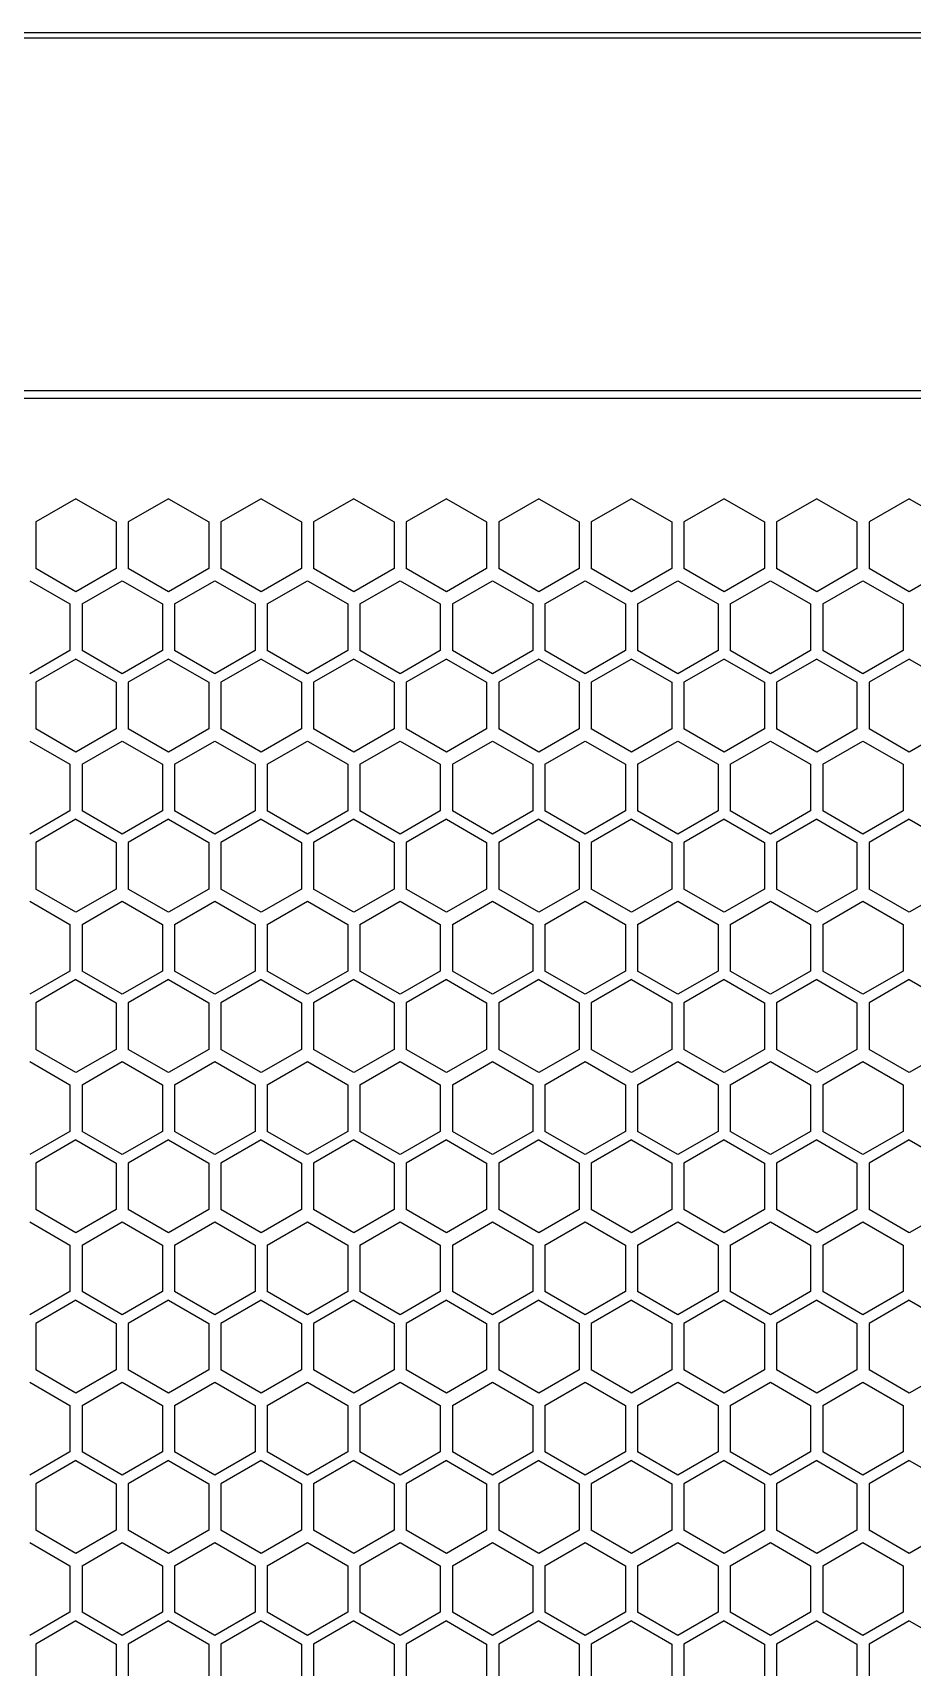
# Model space of a CAD drawing. Extents: x 61367 to 140945, y -1257 to 25588.
# Drawn here: x 91797.8 to 91885.2, y 15978 to 16140.4 of the extents above; entities that cross this region are included whole.
import ezdxf

# ---------------------------------------------------------------- set-up
doc = ezdxf.new("R2010")
doc.units = 0
doc.header["$MEASUREMENT"] = 0
doc.layers.get('0').update_dxf_attribs({"linetype": 'CONTINUOUS'})
for name, color, linetype in [('4209-0510_0', 7, 'CONTINUOUS'), ('4215-0412-2-1_0', 7, 'CONTINUOUS'), ('YT-50-01_AF0_1_B_0', 7, 'CONTINUOUS')]:
    doc.layers.add(name, color=color, linetype=linetype)

# ---------------------------------------------------------------- blocks, each defined once
blk = doc.blocks.new('RYHTHYT')
at = {"layer": '4209-0510_0', "color": 7, "linetype": 'Continuous'}
blk.add_line((-33328.58, -67588.74), (-32722.58, -67588.74), dxfattribs=at)
at = {"layer": '4215-0412-2-1_0', "color": 7, "linetype": 'Continuous'}
for p, q in [((-33368.69, -67553.68), (-32682.63, -67553.68)), ((-33335.79, -67589.48), (-32715.53, -67589.48)), ((-33117.26, -67599.48), (-33121.26, -67601.79)), ((-33117.26, -67599.48), (-33113.26, -67601.79)), ((-33108.06, -67599.48), (-33112.06, -67601.79)), ((-33108.06, -67599.48), (-33104.06, -67601.79)), ((-33098.86, -67599.48), (-33102.86, -67601.79)), ((-33098.86, -67599.48), (-33094.86, -67601.79)), ((-33089.66, -67599.48), (-33093.66, -67601.79)), ((-33089.66, -67599.48), (-33085.66, -67601.79)), ((-33080.46, -67599.48), (-33084.46, -67601.79)), ((-33080.46, -67599.48), (-33076.46, -67601.79)), ((-33071.26, -67599.48), (-33075.26, -67601.79)), ((-33071.26, -67599.48), (-33067.26, -67601.79)), ((-33062.06, -67599.48), (-33066.06, -67601.79)), ((-33062.06, -67599.48), (-33058.06, -67601.79)), ((-33052.86, -67599.48), (-33056.86, -67601.79)), ((-33052.86, -67599.48), (-33048.86, -67601.79)), ((-33043.66, -67599.48), (-33047.66, -67601.79)), ((-33043.66, -67599.48), (-33039.66, -67601.79)), ((-33034.46, -67599.48), (-33038.46, -67601.79)), ((-33034.46, -67599.48), (-33030.46, -67601.79)), ((-33121.26, -67601.79), (-33121.26, -67606.41)), ((-33113.26, -67601.79), (-33113.26, -67606.41)), ((-33112.06, -67601.79), (-33112.06, -67606.41)), ((-33104.06, -67601.79), (-33104.06, -67606.41)), ((-33102.86, -67601.79), (-33102.86, -67606.41)), ((-33094.86, -67601.79), (-33094.86, -67606.41)), ((-33093.66, -67601.79), (-33093.66, -67606.41)), ((-33085.66, -67601.79), (-33085.66, -67606.41)), ((-33084.46, -67601.79), (-33084.46, -67606.41)), ((-33076.46, -67601.79), (-33076.46, -67606.41)), ((-33075.26, -67601.79), (-33075.26, -67606.41)), ((-33067.26, -67601.79), (-33067.26, -67606.41)), ((-33066.06, -67601.79), (-33066.06, -67606.41)), ((-33058.06, -67601.79), (-33058.06, -67606.41)), ((-33056.86, -67601.79), (-33056.86, -67606.41)), ((-33048.86, -67601.79), (-33048.86, -67606.41)), ((-33047.66, -67601.79), (-33047.66, -67606.41)), ((-33039.66, -67601.79), (-33039.66, -67606.41)), ((-33038.46, -67601.79), (-33038.46, -67606.41)), ((-33117.26, -67608.72), (-33121.26, -67606.41)), ((-33113.26, -67606.41), (-33117.26, -67608.72)), ((-33108.06, -67608.72), (-33112.06, -67606.41)), ((-33104.06, -67606.41), (-33108.06, -67608.72)), ((-33098.86, -67608.72), (-33102.86, -67606.41)), ((-33094.86, -67606.41), (-33098.86, -67608.72)), ((-33089.66, -67608.72), (-33093.66, -67606.41)), ((-33085.66, -67606.41), (-33089.66, -67608.72)), ((-33080.46, -67608.72), (-33084.46, -67606.41)), ((-33076.46, -67606.41), (-33080.46, -67608.72)), ((-33071.26, -67608.72), (-33075.26, -67606.41)), ((-33067.26, -67606.41), (-33071.26, -67608.72)), ((-33062.06, -67608.72), (-33066.06, -67606.41)), ((-33058.06, -67606.41), (-33062.06, -67608.72)), ((-33052.86, -67608.72), (-33056.86, -67606.41)), ((-33048.86, -67606.41), (-33052.86, -67608.72)), ((-33043.66, -67608.72), (-33047.66, -67606.41)), ((-33039.66, -67606.41), (-33043.66, -67608.72)), ((-33034.46, -67608.72), (-33038.46, -67606.41)), ((-33030.46, -67606.41), (-33034.46, -67608.72)), ((-33121.86, -67607.63), (-33117.86, -67609.94)), ((-33116.66, -67609.94), (-33112.66, -67607.63)), ((-33112.66, -67607.63), (-33108.66, -67609.94)), ((-33107.46, -67609.94), (-33103.46, -67607.63)), ((-33103.46, -67607.63), (-33099.46, -67609.94)), ((-33098.26, -67609.94), (-33094.26, -67607.63)), ((-33094.26, -67607.63), (-33090.26, -67609.94)), ((-33089.06, -67609.94), (-33085.06, -67607.63)), ((-33085.06, -67607.63), (-33081.06, -67609.94)), ((-33079.86, -67609.94), (-33075.86, -67607.63)), ((-33075.86, -67607.63), (-33071.86, -67609.94)), ((-33070.66, -67609.94), (-33066.66, -67607.63)), ((-33066.66, -67607.63), (-33062.66, -67609.94)), ((-33061.46, -67609.94), (-33057.46, -67607.63)), ((-33057.46, -67607.63), (-33053.46, -67609.94)), ((-33052.26, -67609.94), (-33048.26, -67607.63)), ((-33048.26, -67607.63), (-33044.26, -67609.94)), ((-33043.06, -67609.94), (-33039.06, -67607.63)), ((-33039.06, -67607.63), (-33035.06, -67609.94)), ((-33117.86, -67609.94), (-33117.86, -67614.56)), ((-33116.66, -67609.94), (-33116.66, -67614.56)), ((-33108.66, -67609.94), (-33108.66, -67614.56)), ((-33107.46, -67609.94), (-33107.46, -67614.56)), ((-33099.46, -67609.94), (-33099.46, -67614.56)), ((-33098.26, -67609.94), (-33098.26, -67614.56)), ((-33090.26, -67609.94), (-33090.26, -67614.56)), ((-33089.06, -67609.94), (-33089.06, -67614.56)), ((-33081.06, -67609.94), (-33081.06, -67614.56)), ((-33079.86, -67609.94), (-33079.86, -67614.56)), ((-33071.86, -67609.94), (-33071.86, -67614.56)), ((-33070.66, -67609.94), (-33070.66, -67614.56)), ((-33062.66, -67609.94), (-33062.66, -67614.56)), ((-33061.46, -67609.94), (-33061.46, -67614.56)), ((-33053.46, -67609.94), (-33053.46, -67614.56)), ((-33052.26, -67609.94), (-33052.26, -67614.56)), ((-33044.26, -67609.94), (-33044.26, -67614.56)), ((-33043.06, -67609.94), (-33043.06, -67614.56)), ((-33035.06, -67609.94), (-33035.06, -67614.56)), ((-33117.86, -67614.56), (-33121.86, -67616.87)), ((-33112.66, -67616.87), (-33116.66, -67614.56)), ((-33108.66, -67614.56), (-33112.66, -67616.87)), ((-33103.46, -67616.87), (-33107.46, -67614.56)), ((-33099.46, -67614.56), (-33103.46, -67616.87)), ((-33094.26, -67616.87), (-33098.26, -67614.56)), ((-33090.26, -67614.56), (-33094.26, -67616.87)), ((-33085.06, -67616.87), (-33089.06, -67614.56)), ((-33081.06, -67614.56), (-33085.06, -67616.87)), ((-33075.86, -67616.87), (-33079.86, -67614.56)), ((-33071.86, -67614.56), (-33075.86, -67616.87)), ((-33066.66, -67616.87), (-33070.66, -67614.56)), ((-33062.66, -67614.56), (-33066.66, -67616.87)), ((-33057.46, -67616.87), (-33061.46, -67614.56)), ((-33053.46, -67614.56), (-33057.46, -67616.87)), ((-33048.26, -67616.87), (-33052.26, -67614.56)), ((-33044.26, -67614.56), (-33048.26, -67616.87)), ((-33039.06, -67616.87), (-33043.06, -67614.56)), ((-33035.06, -67614.56), (-33039.06, -67616.87)), ((-33117.26, -67615.41), (-33121.26, -67617.72)), ((-33117.26, -67615.41), (-33113.26, -67617.72)), ((-33108.06, -67615.41), (-33112.06, -67617.72)), ((-33108.06, -67615.41), (-33104.06, -67617.72)), ((-33098.86, -67615.41), (-33102.86, -67617.72)), ((-33098.86, -67615.41), (-33094.86, -67617.72)), ((-33089.66, -67615.41), (-33093.66, -67617.72)), ((-33089.66, -67615.41), (-33085.66, -67617.72)), ((-33080.46, -67615.41), (-33084.46, -67617.72)), ((-33080.46, -67615.41), (-33076.46, -67617.72)), ((-33071.26, -67615.41), (-33075.26, -67617.72)), ((-33071.26, -67615.41), (-33067.26, -67617.72)), ((-33062.06, -67615.41), (-33066.06, -67617.72)), ((-33062.06, -67615.41), (-33058.06, -67617.72)), ((-33052.86, -67615.41), (-33056.86, -67617.72)), ((-33052.86, -67615.41), (-33048.86, -67617.72)), ((-33043.66, -67615.41), (-33047.66, -67617.72)), ((-33043.66, -67615.41), (-33039.66, -67617.72)), ((-33034.46, -67615.41), (-33038.46, -67617.72)), ((-33034.46, -67615.41), (-33030.46, -67617.72)), ((-33121.26, -67617.72), (-33121.26, -67622.34)), ((-33113.26, -67617.72), (-33113.26, -67622.34)), ((-33112.06, -67617.72), (-33112.06, -67622.34)), ((-33104.06, -67617.72), (-33104.06, -67622.34)), ((-33102.86, -67617.72), (-33102.86, -67622.34)), ((-33094.86, -67617.72), (-33094.86, -67622.34)), ((-33093.66, -67617.72), (-33093.66, -67622.34)), ((-33085.66, -67617.72), (-33085.66, -67622.34)), ((-33084.46, -67617.72), (-33084.46, -67622.34)), ((-33076.46, -67617.72), (-33076.46, -67622.34)), ((-33075.26, -67617.72), (-33075.26, -67622.34)), ((-33067.26, -67617.72), (-33067.26, -67622.34)), ((-33066.06, -67617.72), (-33066.06, -67622.34)), ((-33058.06, -67617.72), (-33058.06, -67622.34)), ((-33056.86, -67617.72), (-33056.86, -67622.34)), ((-33048.86, -67617.72), (-33048.86, -67622.34)), ((-33047.66, -67617.72), (-33047.66, -67622.34)), ((-33039.66, -67617.72), (-33039.66, -67622.34)), ((-33038.46, -67617.72), (-33038.46, -67622.34)), ((-33117.26, -67624.65), (-33121.26, -67622.34)), ((-33113.26, -67622.34), (-33117.26, -67624.65)), ((-33108.06, -67624.65), (-33112.06, -67622.34)), ((-33104.06, -67622.34), (-33108.06, -67624.65)), ((-33098.86, -67624.65), (-33102.86, -67622.34)), ((-33094.86, -67622.34), (-33098.86, -67624.65)), ((-33089.66, -67624.65), (-33093.66, -67622.34)), ((-33085.66, -67622.34), (-33089.66, -67624.65)), ((-33080.46, -67624.65), (-33084.46, -67622.34)), ((-33076.46, -67622.34), (-33080.46, -67624.65)), ((-33071.26, -67624.65), (-33075.26, -67622.34)), ((-33067.26, -67622.34), (-33071.26, -67624.65)), ((-33062.06, -67624.65), (-33066.06, -67622.34)), ((-33058.06, -67622.34), (-33062.06, -67624.65)), ((-33052.86, -67624.65), (-33056.86, -67622.34)), ((-33048.86, -67622.34), (-33052.86, -67624.65)), ((-33043.66, -67624.65), (-33047.66, -67622.34)), ((-33039.66, -67622.34), (-33043.66, -67624.65)), ((-33034.46, -67624.65), (-33038.46, -67622.34)), ((-33030.46, -67622.34), (-33034.46, -67624.65)), ((-33121.86, -67623.56), (-33117.86, -67625.87)), ((-33116.66, -67625.87), (-33112.66, -67623.56)), ((-33112.66, -67623.56), (-33108.66, -67625.87)), ((-33107.46, -67625.87), (-33103.46, -67623.56)), ((-33103.46, -67623.56), (-33099.46, -67625.87)), ((-33098.26, -67625.87), (-33094.26, -67623.56)), ((-33094.26, -67623.56), (-33090.26, -67625.87)), ((-33089.06, -67625.87), (-33085.06, -67623.56)), ((-33085.06, -67623.56), (-33081.06, -67625.87)), ((-33079.86, -67625.87), (-33075.86, -67623.56)), ((-33075.86, -67623.56), (-33071.86, -67625.87)), ((-33070.66, -67625.87), (-33066.66, -67623.56)), ((-33066.66, -67623.56), (-33062.66, -67625.87)), ((-33061.46, -67625.87), (-33057.46, -67623.56)), ((-33057.46, -67623.56), (-33053.46, -67625.87)), ((-33052.26, -67625.87), (-33048.26, -67623.56)), ((-33048.26, -67623.56), (-33044.26, -67625.87)), ((-33043.06, -67625.87), (-33039.06, -67623.56)), ((-33039.06, -67623.56), (-33035.06, -67625.87)), ((-33117.86, -67625.87), (-33117.86, -67630.49)), ((-33116.66, -67625.87), (-33116.66, -67630.49)), ((-33108.66, -67625.87), (-33108.66, -67630.49)), ((-33107.46, -67625.87), (-33107.46, -67630.49)), ((-33099.46, -67625.87), (-33099.46, -67630.49)), ((-33098.26, -67625.87), (-33098.26, -67630.49)), ((-33090.26, -67625.87), (-33090.26, -67630.49)), ((-33089.06, -67625.87), (-33089.06, -67630.49)), ((-33081.06, -67625.87), (-33081.06, -67630.49)), ((-33079.86, -67625.87), (-33079.86, -67630.49)), ((-33071.86, -67625.87), (-33071.86, -67630.49)), ((-33070.66, -67625.87), (-33070.66, -67630.49)), ((-33062.66, -67625.87), (-33062.66, -67630.49)), ((-33061.46, -67625.87), (-33061.46, -67630.49)), ((-33053.46, -67625.87), (-33053.46, -67630.49)), ((-33052.26, -67625.87), (-33052.26, -67630.49)), ((-33044.26, -67625.87), (-33044.26, -67630.49)), ((-33043.06, -67625.87), (-33043.06, -67630.49)), ((-33035.06, -67625.87), (-33035.06, -67630.49)), ((-33117.86, -67630.49), (-33121.86, -67632.8)), ((-33112.66, -67632.8), (-33116.66, -67630.49)), ((-33108.66, -67630.49), (-33112.66, -67632.8)), ((-33103.46, -67632.8), (-33107.46, -67630.49)), ((-33099.46, -67630.49), (-33103.46, -67632.8)), ((-33094.26, -67632.8), (-33098.26, -67630.49)), ((-33090.26, -67630.49), (-33094.26, -67632.8)), ((-33085.06, -67632.8), (-33089.06, -67630.49)), ((-33081.06, -67630.49), (-33085.06, -67632.8)), ((-33075.86, -67632.8), (-33079.86, -67630.49)), ((-33071.86, -67630.49), (-33075.86, -67632.8)), ((-33066.66, -67632.8), (-33070.66, -67630.49)), ((-33062.66, -67630.49), (-33066.66, -67632.8)), ((-33057.46, -67632.8), (-33061.46, -67630.49)), ((-33053.46, -67630.49), (-33057.46, -67632.8)), ((-33048.26, -67632.8), (-33052.26, -67630.49)), ((-33044.26, -67630.49), (-33048.26, -67632.8)), ((-33039.06, -67632.8), (-33043.06, -67630.49)), ((-33035.06, -67630.49), (-33039.06, -67632.8)), ((-33117.26, -67631.34), (-33121.26, -67633.65)), ((-33117.26, -67631.34), (-33113.26, -67633.65)), ((-33108.06, -67631.34), (-33112.06, -67633.65)), ((-33108.06, -67631.34), (-33104.06, -67633.65)), ((-33098.86, -67631.34), (-33102.86, -67633.65)), ((-33098.86, -67631.34), (-33094.86, -67633.65)), ((-33089.66, -67631.34), (-33093.66, -67633.65)), ((-33089.66, -67631.34), (-33085.66, -67633.65)), ((-33080.46, -67631.34), (-33084.46, -67633.65)), ((-33080.46, -67631.34), (-33076.46, -67633.65)), ((-33071.26, -67631.34), (-33075.26, -67633.65)), ((-33071.26, -67631.34), (-33067.26, -67633.65)), ((-33062.06, -67631.34), (-33066.06, -67633.65)), ((-33062.06, -67631.34), (-33058.06, -67633.65)), ((-33052.86, -67631.34), (-33056.86, -67633.65)), ((-33052.86, -67631.34), (-33048.86, -67633.65)), ((-33043.66, -67631.34), (-33047.66, -67633.65)), ((-33043.66, -67631.34), (-33039.66, -67633.65)), ((-33034.46, -67631.34), (-33038.46, -67633.65)), ((-33034.46, -67631.34), (-33030.46, -67633.65)), ((-33121.26, -67633.65), (-33121.26, -67638.27)), ((-33113.26, -67633.65), (-33113.26, -67638.27)), ((-33112.06, -67633.65), (-33112.06, -67638.27)), ((-33104.06, -67633.65), (-33104.06, -67638.27)), ((-33102.86, -67633.65), (-33102.86, -67638.27)), ((-33094.86, -67633.65), (-33094.86, -67638.27)), ((-33093.66, -67633.65), (-33093.66, -67638.27)), ((-33085.66, -67633.65), (-33085.66, -67638.27)), ((-33084.46, -67633.65), (-33084.46, -67638.27)), ((-33076.46, -67633.65), (-33076.46, -67638.27)), ((-33075.26, -67633.65), (-33075.26, -67638.27)), ((-33067.26, -67633.65), (-33067.26, -67638.27)), ((-33066.06, -67633.65), (-33066.06, -67638.27)), ((-33058.06, -67633.65), (-33058.06, -67638.27)), ((-33056.86, -67633.65), (-33056.86, -67638.27)), ((-33048.86, -67633.65), (-33048.86, -67638.27)), ((-33047.66, -67633.65), (-33047.66, -67638.27)), ((-33039.66, -67633.65), (-33039.66, -67638.27)), ((-33038.46, -67633.65), (-33038.46, -67638.27)), ((-33117.26, -67640.58), (-33121.26, -67638.27)), ((-33113.26, -67638.27), (-33117.26, -67640.58)), ((-33108.06, -67640.58), (-33112.06, -67638.27)), ((-33104.06, -67638.27), (-33108.06, -67640.58)), ((-33098.86, -67640.58), (-33102.86, -67638.27)), ((-33094.86, -67638.27), (-33098.86, -67640.58)), ((-33089.66, -67640.58), (-33093.66, -67638.27)), ((-33085.66, -67638.27), (-33089.66, -67640.58)), ((-33080.46, -67640.58), (-33084.46, -67638.27)), ((-33076.46, -67638.27), (-33080.46, -67640.58)), ((-33071.26, -67640.58), (-33075.26, -67638.27)), ((-33067.26, -67638.27), (-33071.26, -67640.58)), ((-33062.06, -67640.58), (-33066.06, -67638.27)), ((-33058.06, -67638.27), (-33062.06, -67640.58)), ((-33052.86, -67640.58), (-33056.86, -67638.27)), ((-33048.86, -67638.27), (-33052.86, -67640.58)), ((-33043.66, -67640.58), (-33047.66, -67638.27)), ((-33039.66, -67638.27), (-33043.66, -67640.58)), ((-33034.46, -67640.58), (-33038.46, -67638.27)), ((-33030.46, -67638.27), (-33034.46, -67640.58)), ((-33121.86, -67639.49), (-33117.86, -67641.8)), ((-33116.66, -67641.8), (-33112.66, -67639.49)), ((-33112.66, -67639.49), (-33108.66, -67641.8)), ((-33107.46, -67641.8), (-33103.46, -67639.49)), ((-33103.46, -67639.49), (-33099.46, -67641.8)), ((-33098.26, -67641.8), (-33094.26, -67639.49)), ((-33094.26, -67639.49), (-33090.26, -67641.8)), ((-33089.06, -67641.8), (-33085.06, -67639.49)), ((-33085.06, -67639.49), (-33081.06, -67641.8)), ((-33079.86, -67641.8), (-33075.86, -67639.49)), ((-33075.86, -67639.49), (-33071.86, -67641.8)), ((-33070.66, -67641.8), (-33066.66, -67639.49)), ((-33066.66, -67639.49), (-33062.66, -67641.8)), ((-33061.46, -67641.8), (-33057.46, -67639.49)), ((-33057.46, -67639.49), (-33053.46, -67641.8)), ((-33052.26, -67641.8), (-33048.26, -67639.49)), ((-33048.26, -67639.49), (-33044.26, -67641.8)), ((-33043.06, -67641.8), (-33039.06, -67639.49)), ((-33039.06, -67639.49), (-33035.06, -67641.8)), ((-33117.86, -67641.8), (-33117.86, -67646.42)), ((-33116.66, -67641.8), (-33116.66, -67646.42)), ((-33108.66, -67641.8), (-33108.66, -67646.42)), ((-33107.46, -67641.8), (-33107.46, -67646.42)), ((-33099.46, -67641.8), (-33099.46, -67646.42)), ((-33098.26, -67641.8), (-33098.26, -67646.42)), ((-33090.26, -67641.8), (-33090.26, -67646.42)), ((-33089.06, -67641.8), (-33089.06, -67646.42)), ((-33081.06, -67641.8), (-33081.06, -67646.42)), ((-33079.86, -67641.8), (-33079.86, -67646.42)), ((-33071.86, -67641.8), (-33071.86, -67646.42)), ((-33070.66, -67641.8), (-33070.66, -67646.42)), ((-33062.66, -67641.8), (-33062.66, -67646.42)), ((-33061.46, -67641.8), (-33061.46, -67646.42)), ((-33053.46, -67641.8), (-33053.46, -67646.42)), ((-33052.26, -67641.8), (-33052.26, -67646.42)), ((-33044.26, -67641.8), (-33044.26, -67646.42)), ((-33043.06, -67641.8), (-33043.06, -67646.42)), ((-33035.06, -67641.8), (-33035.06, -67646.42)), ((-33117.86, -67646.42), (-33121.86, -67648.73)), ((-33117.26, -67647.27), (-33121.26, -67649.58)), ((-33117.26, -67647.27), (-33113.26, -67649.58)), ((-33112.66, -67648.73), (-33116.66, -67646.42)), ((-33108.66, -67646.42), (-33112.66, -67648.73)), ((-33108.06, -67647.27), (-33112.06, -67649.58)), ((-33108.06, -67647.27), (-33104.06, -67649.58)), ((-33103.46, -67648.73), (-33107.46, -67646.42)), ((-33099.46, -67646.42), (-33103.46, -67648.73)), ((-33098.86, -67647.27), (-33102.86, -67649.58)), ((-33098.86, -67647.27), (-33094.86, -67649.58)), ((-33094.26, -67648.73), (-33098.26, -67646.42)), ((-33090.26, -67646.42), (-33094.26, -67648.73)), ((-33089.66, -67647.27), (-33093.66, -67649.58)), ((-33089.66, -67647.27), (-33085.66, -67649.58)), ((-33085.06, -67648.73), (-33089.06, -67646.42)), ((-33081.06, -67646.42), (-33085.06, -67648.73)), ((-33080.46, -67647.27), (-33084.46, -67649.58)), ((-33080.46, -67647.27), (-33076.46, -67649.58)), ((-33075.86, -67648.73), (-33079.86, -67646.42)), ((-33071.86, -67646.42), (-33075.86, -67648.73)), ((-33071.26, -67647.27), (-33075.26, -67649.58)), ((-33071.26, -67647.27), (-33067.26, -67649.58)), ((-33066.66, -67648.73), (-33070.66, -67646.42)), ((-33062.66, -67646.42), (-33066.66, -67648.73)), ((-33062.06, -67647.27), (-33066.06, -67649.58)), ((-33062.06, -67647.27), (-33058.06, -67649.58)), ((-33057.46, -67648.73), (-33061.46, -67646.42)), ((-33053.46, -67646.42), (-33057.46, -67648.73)), ((-33052.86, -67647.27), (-33056.86, -67649.58)), ((-33052.86, -67647.27), (-33048.86, -67649.58)), ((-33048.26, -67648.73), (-33052.26, -67646.42)), ((-33044.26, -67646.42), (-33048.26, -67648.73)), ((-33043.66, -67647.27), (-33047.66, -67649.58)), ((-33043.66, -67647.27), (-33039.66, -67649.58)), ((-33039.06, -67648.73), (-33043.06, -67646.42)), ((-33035.06, -67646.42), (-33039.06, -67648.73)), ((-33034.46, -67647.27), (-33038.46, -67649.58)), ((-33034.46, -67647.27), (-33030.46, -67649.58)), ((-33121.26, -67649.58), (-33121.26, -67654.2)), ((-33113.26, -67649.58), (-33113.26, -67654.2)), ((-33112.06, -67649.58), (-33112.06, -67654.2)), ((-33104.06, -67649.58), (-33104.06, -67654.2)), ((-33102.86, -67649.58), (-33102.86, -67654.2)), ((-33094.86, -67649.58), (-33094.86, -67654.2)), ((-33093.66, -67649.58), (-33093.66, -67654.2)), ((-33085.66, -67649.58), (-33085.66, -67654.2)), ((-33084.46, -67649.58), (-33084.46, -67654.2)), ((-33076.46, -67649.58), (-33076.46, -67654.2)), ((-33075.26, -67649.58), (-33075.26, -67654.2)), ((-33067.26, -67649.58), (-33067.26, -67654.2)), ((-33066.06, -67649.58), (-33066.06, -67654.2)), ((-33058.06, -67649.58), (-33058.06, -67654.2)), ((-33056.86, -67649.58), (-33056.86, -67654.2)), ((-33048.86, -67649.58), (-33048.86, -67654.2)), ((-33047.66, -67649.58), (-33047.66, -67654.2)), ((-33039.66, -67649.58), (-33039.66, -67654.2)), ((-33038.46, -67649.58), (-33038.46, -67654.2)), ((-33121.86, -67655.42), (-33117.86, -67657.73)), ((-33117.26, -67656.51), (-33121.26, -67654.2)), ((-33113.26, -67654.2), (-33117.26, -67656.51)), ((-33116.66, -67657.73), (-33112.66, -67655.42)), ((-33112.66, -67655.42), (-33108.66, -67657.73)), ((-33108.06, -67656.51), (-33112.06, -67654.2)), ((-33104.06, -67654.2), (-33108.06, -67656.51)), ((-33107.46, -67657.73), (-33103.46, -67655.42)), ((-33103.46, -67655.42), (-33099.46, -67657.73)), ((-33098.86, -67656.51), (-33102.86, -67654.2)), ((-33094.86, -67654.2), (-33098.86, -67656.51)), ((-33098.26, -67657.73), (-33094.26, -67655.42)), ((-33094.26, -67655.42), (-33090.26, -67657.73)), ((-33089.66, -67656.51), (-33093.66, -67654.2)), ((-33085.66, -67654.2), (-33089.66, -67656.51)), ((-33089.06, -67657.73), (-33085.06, -67655.42)), ((-33085.06, -67655.42), (-33081.06, -67657.73)), ((-33080.46, -67656.51), (-33084.46, -67654.2)), ((-33076.46, -67654.2), (-33080.46, -67656.51)), ((-33079.86, -67657.73), (-33075.86, -67655.42)), ((-33075.86, -67655.42), (-33071.86, -67657.73)), ((-33071.26, -67656.51), (-33075.26, -67654.2)), ((-33067.26, -67654.2), (-33071.26, -67656.51)), ((-33070.66, -67657.73), (-33066.66, -67655.42)), ((-33066.66, -67655.42), (-33062.66, -67657.73)), ((-33062.06, -67656.51), (-33066.06, -67654.2)), ((-33058.06, -67654.2), (-33062.06, -67656.51)), ((-33061.46, -67657.73), (-33057.46, -67655.42)), ((-33057.46, -67655.42), (-33053.46, -67657.73)), ((-33052.86, -67656.51), (-33056.86, -67654.2)), ((-33048.86, -67654.2), (-33052.86, -67656.51)), ((-33052.26, -67657.73), (-33048.26, -67655.42)), ((-33048.26, -67655.42), (-33044.26, -67657.73)), ((-33043.66, -67656.51), (-33047.66, -67654.2)), ((-33039.66, -67654.2), (-33043.66, -67656.51)), ((-33043.06, -67657.73), (-33039.06, -67655.42)), ((-33039.06, -67655.42), (-33035.06, -67657.73)), ((-33034.46, -67656.51), (-33038.46, -67654.2)), ((-33030.46, -67654.2), (-33034.46, -67656.51)), ((-33117.86, -67657.73), (-33117.86, -67662.35)), ((-33116.66, -67657.73), (-33116.66, -67662.35)), ((-33108.66, -67657.73), (-33108.66, -67662.35)), ((-33107.46, -67657.73), (-33107.46, -67662.35)), ((-33099.46, -67657.73), (-33099.46, -67662.35)), ((-33098.26, -67657.73), (-33098.26, -67662.35)), ((-33090.26, -67657.73), (-33090.26, -67662.35)), ((-33089.06, -67657.73), (-33089.06, -67662.35)), ((-33081.06, -67657.73), (-33081.06, -67662.35)), ((-33079.86, -67657.73), (-33079.86, -67662.35)), ((-33071.86, -67657.73), (-33071.86, -67662.35)), ((-33070.66, -67657.73), (-33070.66, -67662.35)), ((-33062.66, -67657.73), (-33062.66, -67662.35)), ((-33061.46, -67657.73), (-33061.46, -67662.35)), ((-33053.46, -67657.73), (-33053.46, -67662.35)), ((-33052.26, -67657.73), (-33052.26, -67662.35)), ((-33044.26, -67657.73), (-33044.26, -67662.35)), ((-33043.06, -67657.73), (-33043.06, -67662.35)), ((-33035.06, -67657.73), (-33035.06, -67662.35)), ((-33117.86, -67662.35), (-33121.86, -67664.66)), ((-33117.26, -67663.2), (-33121.26, -67665.51)), ((-33117.26, -67663.2), (-33113.26, -67665.51)), ((-33112.66, -67664.66), (-33116.66, -67662.35)), ((-33108.66, -67662.35), (-33112.66, -67664.66)), ((-33108.06, -67663.2), (-33112.06, -67665.51)), ((-33108.06, -67663.2), (-33104.06, -67665.51)), ((-33103.46, -67664.66), (-33107.46, -67662.35)), ((-33099.46, -67662.35), (-33103.46, -67664.66)), ((-33098.86, -67663.2), (-33102.86, -67665.51)), ((-33098.86, -67663.2), (-33094.86, -67665.51)), ((-33094.26, -67664.66), (-33098.26, -67662.35)), ((-33090.26, -67662.35), (-33094.26, -67664.66)), ((-33089.66, -67663.2), (-33093.66, -67665.51)), ((-33089.66, -67663.2), (-33085.66, -67665.51)), ((-33085.06, -67664.66), (-33089.06, -67662.35)), ((-33081.06, -67662.35), (-33085.06, -67664.66)), ((-33080.46, -67663.2), (-33084.46, -67665.51)), ((-33080.46, -67663.2), (-33076.46, -67665.51)), ((-33075.86, -67664.66), (-33079.86, -67662.35)), ((-33071.86, -67662.35), (-33075.86, -67664.66)), ((-33071.26, -67663.2), (-33075.26, -67665.51)), ((-33071.26, -67663.2), (-33067.26, -67665.51)), ((-33066.66, -67664.66), (-33070.66, -67662.35)), ((-33062.66, -67662.35), (-33066.66, -67664.66)), ((-33062.06, -67663.2), (-33066.06, -67665.51)), ((-33062.06, -67663.2), (-33058.06, -67665.51)), ((-33057.46, -67664.66), (-33061.46, -67662.35)), ((-33053.46, -67662.35), (-33057.46, -67664.66)), ((-33052.86, -67663.2), (-33056.86, -67665.51)), ((-33052.86, -67663.2), (-33048.86, -67665.51)), ((-33048.26, -67664.66), (-33052.26, -67662.35)), ((-33044.26, -67662.35), (-33048.26, -67664.66)), ((-33043.66, -67663.2), (-33047.66, -67665.51)), ((-33043.66, -67663.2), (-33039.66, -67665.51)), ((-33039.06, -67664.66), (-33043.06, -67662.35)), ((-33035.06, -67662.35), (-33039.06, -67664.66)), ((-33034.46, -67663.2), (-33038.46, -67665.51)), ((-33034.46, -67663.2), (-33030.46, -67665.51)), ((-33121.26, -67665.51), (-33121.26, -67670.13)), ((-33113.26, -67665.51), (-33113.26, -67670.13)), ((-33112.06, -67665.51), (-33112.06, -67670.13)), ((-33104.06, -67665.51), (-33104.06, -67670.13)), ((-33102.86, -67665.51), (-33102.86, -67670.13)), ((-33094.86, -67665.51), (-33094.86, -67670.13)), ((-33093.66, -67665.51), (-33093.66, -67670.13)), ((-33085.66, -67665.51), (-33085.66, -67670.13)), ((-33084.46, -67665.51), (-33084.46, -67670.13)), ((-33076.46, -67665.51), (-33076.46, -67670.13)), ((-33075.26, -67665.51), (-33075.26, -67670.13)), ((-33067.26, -67665.51), (-33067.26, -67670.13)), ((-33066.06, -67665.51), (-33066.06, -67670.13)), ((-33058.06, -67665.51), (-33058.06, -67670.13)), ((-33056.86, -67665.51), (-33056.86, -67670.13)), ((-33048.86, -67665.51), (-33048.86, -67670.13)), ((-33047.66, -67665.51), (-33047.66, -67670.13)), ((-33039.66, -67665.51), (-33039.66, -67670.13)), ((-33038.46, -67665.51), (-33038.46, -67670.13)), ((-33117.26, -67672.44), (-33121.26, -67670.13)), ((-33113.26, -67670.13), (-33117.26, -67672.44)), ((-33108.06, -67672.44), (-33112.06, -67670.13)), ((-33104.06, -67670.13), (-33108.06, -67672.44)), ((-33098.86, -67672.44), (-33102.86, -67670.13)), ((-33094.86, -67670.13), (-33098.86, -67672.44)), ((-33089.66, -67672.44), (-33093.66, -67670.13)), ((-33085.66, -67670.13), (-33089.66, -67672.44)), ((-33080.46, -67672.44), (-33084.46, -67670.13)), ((-33076.46, -67670.13), (-33080.46, -67672.44)), ((-33071.26, -67672.44), (-33075.26, -67670.13)), ((-33067.26, -67670.13), (-33071.26, -67672.44)), ((-33062.06, -67672.44), (-33066.06, -67670.13)), ((-33058.06, -67670.13), (-33062.06, -67672.44)), ((-33052.86, -67672.44), (-33056.86, -67670.13)), ((-33048.86, -67670.13), (-33052.86, -67672.44)), ((-33043.66, -67672.44), (-33047.66, -67670.13)), ((-33039.66, -67670.13), (-33043.66, -67672.44)), ((-33034.46, -67672.44), (-33038.46, -67670.13)), ((-33030.46, -67670.13), (-33034.46, -67672.44)), ((-33121.86, -67671.35), (-33117.86, -67673.66)), ((-33116.66, -67673.66), (-33112.66, -67671.35)), ((-33112.66, -67671.35), (-33108.66, -67673.66)), ((-33107.46, -67673.66), (-33103.46, -67671.35)), ((-33103.46, -67671.35), (-33099.46, -67673.66)), ((-33098.26, -67673.66), (-33094.26, -67671.35)), ((-33094.26, -67671.35), (-33090.26, -67673.66)), ((-33089.06, -67673.66), (-33085.06, -67671.35)), ((-33085.06, -67671.35), (-33081.06, -67673.66)), ((-33079.86, -67673.66), (-33075.86, -67671.35)), ((-33075.86, -67671.35), (-33071.86, -67673.66)), ((-33070.66, -67673.66), (-33066.66, -67671.35)), ((-33066.66, -67671.35), (-33062.66, -67673.66)), ((-33061.46, -67673.66), (-33057.46, -67671.35)), ((-33057.46, -67671.35), (-33053.46, -67673.66)), ((-33052.26, -67673.66), (-33048.26, -67671.35)), ((-33048.26, -67671.35), (-33044.26, -67673.66)), ((-33043.06, -67673.66), (-33039.06, -67671.35)), ((-33039.06, -67671.35), (-33035.06, -67673.66)), ((-33117.86, -67673.66), (-33117.86, -67678.28)), ((-33116.66, -67673.66), (-33116.66, -67678.28)), ((-33108.66, -67673.66), (-33108.66, -67678.28)), ((-33107.46, -67673.66), (-33107.46, -67678.28)), ((-33099.46, -67673.66), (-33099.46, -67678.28)), ((-33098.26, -67673.66), (-33098.26, -67678.28)), ((-33090.26, -67673.66), (-33090.26, -67678.28)), ((-33089.06, -67673.66), (-33089.06, -67678.28)), ((-33081.06, -67673.66), (-33081.06, -67678.28)), ((-33079.86, -67673.66), (-33079.86, -67678.28)), ((-33071.86, -67673.66), (-33071.86, -67678.28)), ((-33070.66, -67673.66), (-33070.66, -67678.28)), ((-33062.66, -67673.66), (-33062.66, -67678.28)), ((-33061.46, -67673.66), (-33061.46, -67678.28)), ((-33053.46, -67673.66), (-33053.46, -67678.28)), ((-33052.26, -67673.66), (-33052.26, -67678.28)), ((-33044.26, -67673.66), (-33044.26, -67678.28)), ((-33043.06, -67673.66), (-33043.06, -67678.28)), ((-33035.06, -67673.66), (-33035.06, -67678.28)), ((-33117.86, -67678.28), (-33121.86, -67680.59)), ((-33112.66, -67680.59), (-33116.66, -67678.28)), ((-33108.66, -67678.28), (-33112.66, -67680.59)), ((-33103.46, -67680.59), (-33107.46, -67678.28)), ((-33099.46, -67678.28), (-33103.46, -67680.59)), ((-33094.26, -67680.59), (-33098.26, -67678.28)), ((-33090.26, -67678.28), (-33094.26, -67680.59)), ((-33085.06, -67680.59), (-33089.06, -67678.28)), ((-33081.06, -67678.28), (-33085.06, -67680.59)), ((-33075.86, -67680.59), (-33079.86, -67678.28)), ((-33071.86, -67678.28), (-33075.86, -67680.59)), ((-33066.66, -67680.59), (-33070.66, -67678.28)), ((-33062.66, -67678.28), (-33066.66, -67680.59)), ((-33057.46, -67680.59), (-33061.46, -67678.28)), ((-33053.46, -67678.28), (-33057.46, -67680.59)), ((-33048.26, -67680.59), (-33052.26, -67678.28)), ((-33044.26, -67678.28), (-33048.26, -67680.59)), ((-33039.06, -67680.59), (-33043.06, -67678.28)), ((-33035.06, -67678.28), (-33039.06, -67680.59)), ((-33117.26, -67679.13), (-33121.26, -67681.44)), ((-33117.26, -67679.13), (-33113.26, -67681.44)), ((-33108.06, -67679.13), (-33112.06, -67681.44)), ((-33108.06, -67679.13), (-33104.06, -67681.44)), ((-33098.86, -67679.13), (-33102.86, -67681.44)), ((-33098.86, -67679.13), (-33094.86, -67681.44)), ((-33089.66, -67679.13), (-33093.66, -67681.44)), ((-33089.66, -67679.13), (-33085.66, -67681.44)), ((-33080.46, -67679.13), (-33084.46, -67681.44)), ((-33080.46, -67679.13), (-33076.46, -67681.44)), ((-33071.26, -67679.13), (-33075.26, -67681.44)), ((-33071.26, -67679.13), (-33067.26, -67681.44)), ((-33062.06, -67679.13), (-33066.06, -67681.44)), ((-33062.06, -67679.13), (-33058.06, -67681.44)), ((-33052.86, -67679.13), (-33056.86, -67681.44)), ((-33052.86, -67679.13), (-33048.86, -67681.44)), ((-33043.66, -67679.13), (-33047.66, -67681.44)), ((-33043.66, -67679.13), (-33039.66, -67681.44)), ((-33034.46, -67679.13), (-33038.46, -67681.44)), ((-33034.46, -67679.13), (-33030.46, -67681.44)), ((-33121.26, -67681.44), (-33121.26, -67686.06)), ((-33113.26, -67681.44), (-33113.26, -67686.06)), ((-33112.06, -67681.44), (-33112.06, -67686.06)), ((-33104.06, -67681.44), (-33104.06, -67686.06)), ((-33102.86, -67681.44), (-33102.86, -67686.06)), ((-33094.86, -67681.44), (-33094.86, -67686.06)), ((-33093.66, -67681.44), (-33093.66, -67686.06)), ((-33085.66, -67681.44), (-33085.66, -67686.06)), ((-33084.46, -67681.44), (-33084.46, -67686.06)), ((-33076.46, -67681.44), (-33076.46, -67686.06)), ((-33075.26, -67681.44), (-33075.26, -67686.06)), ((-33067.26, -67681.44), (-33067.26, -67686.06)), ((-33066.06, -67681.44), (-33066.06, -67686.06)), ((-33058.06, -67681.44), (-33058.06, -67686.06)), ((-33056.86, -67681.44), (-33056.86, -67686.06)), ((-33048.86, -67681.44), (-33048.86, -67686.06)), ((-33047.66, -67681.44), (-33047.66, -67686.06)), ((-33039.66, -67681.44), (-33039.66, -67686.06)), ((-33038.46, -67681.44), (-33038.46, -67686.06)), ((-33117.26, -67688.37), (-33121.26, -67686.06)), ((-33113.26, -67686.06), (-33117.26, -67688.37)), ((-33108.06, -67688.37), (-33112.06, -67686.06)), ((-33104.06, -67686.06), (-33108.06, -67688.37)), ((-33098.86, -67688.37), (-33102.86, -67686.06)), ((-33094.86, -67686.06), (-33098.86, -67688.37)), ((-33089.66, -67688.37), (-33093.66, -67686.06)), ((-33085.66, -67686.06), (-33089.66, -67688.37)), ((-33080.46, -67688.37), (-33084.46, -67686.06)), ((-33076.46, -67686.06), (-33080.46, -67688.37)), ((-33071.26, -67688.37), (-33075.26, -67686.06)), ((-33067.26, -67686.06), (-33071.26, -67688.37)), ((-33062.06, -67688.37), (-33066.06, -67686.06)), ((-33058.06, -67686.06), (-33062.06, -67688.37)), ((-33052.86, -67688.37), (-33056.86, -67686.06)), ((-33048.86, -67686.06), (-33052.86, -67688.37)), ((-33043.66, -67688.37), (-33047.66, -67686.06)), ((-33039.66, -67686.06), (-33043.66, -67688.37)), ((-33034.46, -67688.37), (-33038.46, -67686.06)), ((-33030.46, -67686.06), (-33034.46, -67688.37)), ((-33121.86, -67687.28), (-33117.86, -67689.59)), ((-33116.66, -67689.59), (-33112.66, -67687.28)), ((-33112.66, -67687.28), (-33108.66, -67689.59)), ((-33107.46, -67689.59), (-33103.46, -67687.28)), ((-33103.46, -67687.28), (-33099.46, -67689.59)), ((-33098.26, -67689.59), (-33094.26, -67687.28)), ((-33094.26, -67687.28), (-33090.26, -67689.59)), ((-33089.06, -67689.59), (-33085.06, -67687.28)), ((-33085.06, -67687.28), (-33081.06, -67689.59)), ((-33079.86, -67689.59), (-33075.86, -67687.28)), ((-33075.86, -67687.28), (-33071.86, -67689.59)), ((-33070.66, -67689.59), (-33066.66, -67687.28)), ((-33066.66, -67687.28), (-33062.66, -67689.59)), ((-33061.46, -67689.59), (-33057.46, -67687.28)), ((-33057.46, -67687.28), (-33053.46, -67689.59)), ((-33052.26, -67689.59), (-33048.26, -67687.28)), ((-33048.26, -67687.28), (-33044.26, -67689.59)), ((-33043.06, -67689.59), (-33039.06, -67687.28)), ((-33039.06, -67687.28), (-33035.06, -67689.59)), ((-33117.86, -67689.59), (-33117.86, -67694.21)), ((-33116.66, -67689.59), (-33116.66, -67694.21)), ((-33108.66, -67689.59), (-33108.66, -67694.21)), ((-33107.46, -67689.59), (-33107.46, -67694.21)), ((-33099.46, -67689.59), (-33099.46, -67694.21)), ((-33098.26, -67689.59), (-33098.26, -67694.21)), ((-33090.26, -67689.59), (-33090.26, -67694.21)), ((-33089.06, -67689.59), (-33089.06, -67694.21)), ((-33081.06, -67689.59), (-33081.06, -67694.21)), ((-33079.86, -67689.59), (-33079.86, -67694.21)), ((-33071.86, -67689.59), (-33071.86, -67694.21)), ((-33070.66, -67689.59), (-33070.66, -67694.21)), ((-33062.66, -67689.59), (-33062.66, -67694.21)), ((-33061.46, -67689.59), (-33061.46, -67694.21)), ((-33053.46, -67689.59), (-33053.46, -67694.21)), ((-33052.26, -67689.59), (-33052.26, -67694.21)), ((-33044.26, -67689.59), (-33044.26, -67694.21)), ((-33043.06, -67689.59), (-33043.06, -67694.21)), ((-33035.06, -67689.59), (-33035.06, -67694.21)), ((-33117.86, -67694.21), (-33121.86, -67696.52)), ((-33112.66, -67696.52), (-33116.66, -67694.21)), ((-33108.66, -67694.21), (-33112.66, -67696.52)), ((-33103.46, -67696.52), (-33107.46, -67694.21)), ((-33099.46, -67694.21), (-33103.46, -67696.52)), ((-33094.26, -67696.52), (-33098.26, -67694.21)), ((-33090.26, -67694.21), (-33094.26, -67696.52)), ((-33085.06, -67696.52), (-33089.06, -67694.21)), ((-33081.06, -67694.21), (-33085.06, -67696.52)), ((-33075.86, -67696.52), (-33079.86, -67694.21)), ((-33071.86, -67694.21), (-33075.86, -67696.52)), ((-33066.66, -67696.52), (-33070.66, -67694.21)), ((-33062.66, -67694.21), (-33066.66, -67696.52)), ((-33057.46, -67696.52), (-33061.46, -67694.21)), ((-33053.46, -67694.21), (-33057.46, -67696.52)), ((-33048.26, -67696.52), (-33052.26, -67694.21)), ((-33044.26, -67694.21), (-33048.26, -67696.52)), ((-33039.06, -67696.52), (-33043.06, -67694.21)), ((-33035.06, -67694.21), (-33039.06, -67696.52)), ((-33117.26, -67695.06), (-33121.26, -67697.37)), ((-33117.26, -67695.06), (-33113.26, -67697.37)), ((-33108.06, -67695.06), (-33112.06, -67697.37)), ((-33108.06, -67695.06), (-33104.06, -67697.37)), ((-33098.86, -67695.06), (-33102.86, -67697.37)), ((-33098.86, -67695.06), (-33094.86, -67697.37)), ((-33089.66, -67695.06), (-33093.66, -67697.37)), ((-33089.66, -67695.06), (-33085.66, -67697.37)), ((-33080.46, -67695.06), (-33084.46, -67697.37)), ((-33080.46, -67695.06), (-33076.46, -67697.37)), ((-33071.26, -67695.06), (-33075.26, -67697.37)), ((-33071.26, -67695.06), (-33067.26, -67697.37)), ((-33062.06, -67695.06), (-33066.06, -67697.37)), ((-33062.06, -67695.06), (-33058.06, -67697.37)), ((-33052.86, -67695.06), (-33056.86, -67697.37)), ((-33052.86, -67695.06), (-33048.86, -67697.37)), ((-33043.66, -67695.06), (-33047.66, -67697.37)), ((-33043.66, -67695.06), (-33039.66, -67697.37)), ((-33034.46, -67695.06), (-33038.46, -67697.37)), ((-33034.46, -67695.06), (-33030.46, -67697.37)), ((-33121.26, -67697.37), (-33121.26, -67701.99)), ((-33113.26, -67697.37), (-33113.26, -67701.99)), ((-33112.06, -67697.37), (-33112.06, -67701.99)), ((-33104.06, -67697.37), (-33104.06, -67701.99)), ((-33102.86, -67697.37), (-33102.86, -67701.99)), ((-33094.86, -67697.37), (-33094.86, -67701.99)), ((-33093.66, -67697.37), (-33093.66, -67701.99)), ((-33085.66, -67697.37), (-33085.66, -67701.99)), ((-33084.46, -67697.37), (-33084.46, -67701.99)), ((-33076.46, -67697.37), (-33076.46, -67701.99)), ((-33075.26, -67697.37), (-33075.26, -67701.99)), ((-33067.26, -67697.37), (-33067.26, -67701.99)), ((-33066.06, -67697.37), (-33066.06, -67701.99)), ((-33058.06, -67697.37), (-33058.06, -67701.99)), ((-33056.86, -67697.37), (-33056.86, -67701.99)), ((-33048.86, -67697.37), (-33048.86, -67701.99)), ((-33047.66, -67697.37), (-33047.66, -67701.99)), ((-33039.66, -67697.37), (-33039.66, -67701.99)), ((-33038.46, -67697.37), (-33038.46, -67701.99)), ((-33117.26, -67704.3), (-33121.26, -67701.99)), ((-33113.26, -67701.99), (-33117.26, -67704.3)), ((-33108.06, -67704.3), (-33112.06, -67701.99)), ((-33104.06, -67701.99), (-33108.06, -67704.3)), ((-33098.86, -67704.3), (-33102.86, -67701.99)), ((-33094.86, -67701.99), (-33098.86, -67704.3)), ((-33089.66, -67704.3), (-33093.66, -67701.99)), ((-33085.66, -67701.99), (-33089.66, -67704.3)), ((-33080.46, -67704.3), (-33084.46, -67701.99)), ((-33076.46, -67701.99), (-33080.46, -67704.3)), ((-33071.26, -67704.3), (-33075.26, -67701.99)), ((-33067.26, -67701.99), (-33071.26, -67704.3)), ((-33062.06, -67704.3), (-33066.06, -67701.99)), ((-33058.06, -67701.99), (-33062.06, -67704.3)), ((-33052.86, -67704.3), (-33056.86, -67701.99)), ((-33048.86, -67701.99), (-33052.86, -67704.3)), ((-33043.66, -67704.3), (-33047.66, -67701.99)), ((-33039.66, -67701.99), (-33043.66, -67704.3)), ((-33034.46, -67704.3), (-33038.46, -67701.99)), ((-33030.46, -67701.99), (-33034.46, -67704.3)), ((-33121.86, -67703.21), (-33117.86, -67705.52)), ((-33116.66, -67705.52), (-33112.66, -67703.21)), ((-33112.66, -67703.21), (-33108.66, -67705.52)), ((-33107.46, -67705.52), (-33103.46, -67703.21)), ((-33103.46, -67703.21), (-33099.46, -67705.52)), ((-33098.26, -67705.52), (-33094.26, -67703.21)), ((-33094.26, -67703.21), (-33090.26, -67705.52)), ((-33089.06, -67705.52), (-33085.06, -67703.21)), ((-33085.06, -67703.21), (-33081.06, -67705.52)), ((-33079.86, -67705.52), (-33075.86, -67703.21)), ((-33075.86, -67703.21), (-33071.86, -67705.52)), ((-33070.66, -67705.52), (-33066.66, -67703.21)), ((-33066.66, -67703.21), (-33062.66, -67705.52)), ((-33061.46, -67705.52), (-33057.46, -67703.21)), ((-33057.46, -67703.21), (-33053.46, -67705.52)), ((-33052.26, -67705.52), (-33048.26, -67703.21)), ((-33048.26, -67703.21), (-33044.26, -67705.52)), ((-33043.06, -67705.52), (-33039.06, -67703.21)), ((-33039.06, -67703.21), (-33035.06, -67705.52)), ((-33117.86, -67705.52), (-33117.86, -67710.14)), ((-33116.66, -67705.52), (-33116.66, -67710.14)), ((-33108.66, -67705.52), (-33108.66, -67710.14)), ((-33107.46, -67705.52), (-33107.46, -67710.14)), ((-33099.46, -67705.52), (-33099.46, -67710.14)), ((-33098.26, -67705.52), (-33098.26, -67710.14)), ((-33090.26, -67705.52), (-33090.26, -67710.14)), ((-33089.06, -67705.52), (-33089.06, -67710.14)), ((-33081.06, -67705.52), (-33081.06, -67710.14)), ((-33079.86, -67705.52), (-33079.86, -67710.14)), ((-33071.86, -67705.52), (-33071.86, -67710.14)), ((-33070.66, -67705.52), (-33070.66, -67710.14)), ((-33062.66, -67705.52), (-33062.66, -67710.14)), ((-33061.46, -67705.52), (-33061.46, -67710.14)), ((-33053.46, -67705.52), (-33053.46, -67710.14)), ((-33052.26, -67705.52), (-33052.26, -67710.14)), ((-33044.26, -67705.52), (-33044.26, -67710.14)), ((-33043.06, -67705.52), (-33043.06, -67710.14)), ((-33035.06, -67705.52), (-33035.06, -67710.14)), ((-33117.86, -67710.14), (-33121.86, -67712.45)), ((-33112.66, -67712.45), (-33116.66, -67710.14)), ((-33108.66, -67710.14), (-33112.66, -67712.45)), ((-33103.46, -67712.45), (-33107.46, -67710.14)), ((-33099.46, -67710.14), (-33103.46, -67712.45)), ((-33094.26, -67712.45), (-33098.26, -67710.14)), ((-33090.26, -67710.14), (-33094.26, -67712.45)), ((-33085.06, -67712.45), (-33089.06, -67710.14)), ((-33081.06, -67710.14), (-33085.06, -67712.45)), ((-33075.86, -67712.45), (-33079.86, -67710.14)), ((-33071.86, -67710.14), (-33075.86, -67712.45)), ((-33066.66, -67712.45), (-33070.66, -67710.14)), ((-33062.66, -67710.14), (-33066.66, -67712.45)), ((-33057.46, -67712.45), (-33061.46, -67710.14)), ((-33053.46, -67710.14), (-33057.46, -67712.45)), ((-33048.26, -67712.45), (-33052.26, -67710.14)), ((-33044.26, -67710.14), (-33048.26, -67712.45)), ((-33039.06, -67712.45), (-33043.06, -67710.14)), ((-33035.06, -67710.14), (-33039.06, -67712.45)), ((-33117.26, -67710.99), (-33121.26, -67713.3)), ((-33117.26, -67710.99), (-33113.26, -67713.3)), ((-33108.06, -67710.99), (-33112.06, -67713.3)), ((-33108.06, -67710.99), (-33104.06, -67713.3)), ((-33098.86, -67710.99), (-33102.86, -67713.3)), ((-33098.86, -67710.99), (-33094.86, -67713.3)), ((-33089.66, -67710.99), (-33093.66, -67713.3)), ((-33089.66, -67710.99), (-33085.66, -67713.3)), ((-33080.46, -67710.99), (-33084.46, -67713.3)), ((-33080.46, -67710.99), (-33076.46, -67713.3)), ((-33071.26, -67710.99), (-33075.26, -67713.3)), ((-33071.26, -67710.99), (-33067.26, -67713.3)), ((-33062.06, -67710.99), (-33066.06, -67713.3)), ((-33062.06, -67710.99), (-33058.06, -67713.3)), ((-33052.86, -67710.99), (-33056.86, -67713.3)), ((-33052.86, -67710.99), (-33048.86, -67713.3)), ((-33043.66, -67710.99), (-33047.66, -67713.3)), ((-33043.66, -67710.99), (-33039.66, -67713.3)), ((-33034.46, -67710.99), (-33038.46, -67713.3)), ((-33034.46, -67710.99), (-33030.46, -67713.3)), ((-33121.26, -67713.3), (-33121.26, -67717.92)), ((-33113.26, -67713.3), (-33113.26, -67717.92)), ((-33112.06, -67713.3), (-33112.06, -67717.92)), ((-33104.06, -67713.3), (-33104.06, -67717.92)), ((-33102.86, -67713.3), (-33102.86, -67717.92)), ((-33094.86, -67713.3), (-33094.86, -67717.92)), ((-33093.66, -67713.3), (-33093.66, -67717.92)), ((-33085.66, -67713.3), (-33085.66, -67717.92)), ((-33084.46, -67713.3), (-33084.46, -67717.92)), ((-33076.46, -67713.3), (-33076.46, -67717.92)), ((-33075.26, -67713.3), (-33075.26, -67717.92)), ((-33067.26, -67713.3), (-33067.26, -67717.92)), ((-33066.06, -67713.3), (-33066.06, -67717.92)), ((-33058.06, -67713.3), (-33058.06, -67717.92)), ((-33056.86, -67713.3), (-33056.86, -67717.92)), ((-33048.86, -67713.3), (-33048.86, -67717.92)), ((-33047.66, -67713.3), (-33047.66, -67717.92)), ((-33039.66, -67713.3), (-33039.66, -67717.92)), ((-33038.46, -67713.3), (-33038.46, -67717.92))]:
    blk.add_line(p, q, dxfattribs=at)
at = {"layer": 'YT-50-01_AF0_1_B_0', "color": 7, "linetype": 'Continuous'}
blk.add_line((-33371.49, -67553.16), (-32683.49, -67553.16), dxfattribs=at)

msp = doc.modelspace()

# ---------------------------------------------------------------- block references
at = {"lineweight": -3}
msp.add_blockref('RYHTHYT', (124919.399, 83693.606), dxfattribs=at)

doc.saveas('drawing.dxf')
